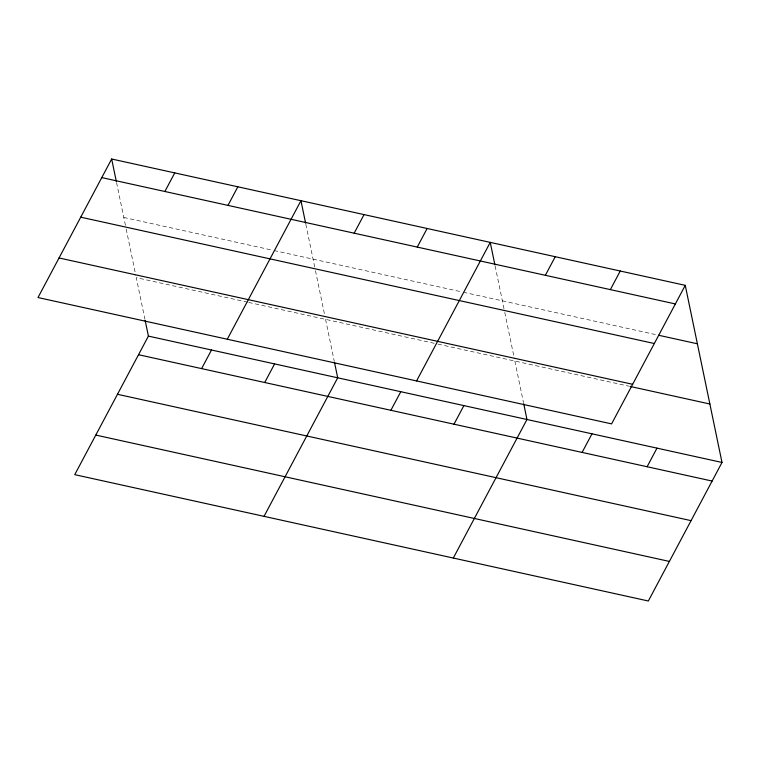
<?xml version="1.0" encoding="UTF-8"?>
<svg xmlns="http://www.w3.org/2000/svg" width="760" height="760" viewBox="0 0 760 760"><rect width="100%" height="100%" fill="white"/><g stroke="black" fill="none" stroke-linecap="round" stroke-linejoin="round"><path stroke-width="0.57" stroke-dasharray="3.8 2.85" d="M123.794 217.445L272.925 250.297M274.075 250.553L462.213 291.992M463.353 292.239L657.466 334.998M247.56 302.176L136.277 277.666L144.913 319.248M248.71 302.433L436.848 343.872M437.988 344.118L628.9 386.175M495.131 265.99L504.526 311.258M504.764 312.417L514.378 358.739M514.852 361.048L523.478 402.638M305.843 224.295L315.238 269.562M315.476 270.721L325.09 317.043M325.565 319.361L334.191 360.943M116.565 182.6L125.951 227.867M126.189 229.026L135.802 275.348"/><path stroke-width="1.14" d="M111.663 159.001L38 297.54L611.591 423.89L685.254 285.342L111.663 159.001L116.328 181.478M164.873 191.491L174.762 172.9M145.141 320.378L148.409 336.11L74.746 474.658L648.337 600.998L722 462.46L685.254 285.342M227.971 205.39L237.851 186.798M201.618 368.609L211.498 350.008M227.287 339.235L300.951 200.697L305.615 223.174M264.708 382.508L274.598 363.907M354.16 233.187L364.049 214.595M264.024 516.353L337.697 377.805L334.428 362.073M417.249 247.085L427.139 228.494M390.897 410.295L400.786 391.704M416.575 380.931L490.238 242.383L494.903 264.87M453.995 424.194L463.885 405.602M545.357 275.3L555.246 256.709M453.311 558.039L526.975 419.501L523.716 403.759M610.365 289.626L620.255 271.026M582.093 452.418L591.983 433.817M647.102 466.735L656.991 448.134M101.773 177.593L675.374 303.943M658.606 335.255L697.385 343.795M80.731 217.179L654.322 343.52M59.042 257.963L632.643 384.303M630.04 386.422L709.878 404.006M148.409 336.11L722 462.46M138.519 354.711L712.111 481.051M117.477 394.288L691.068 520.638M95.788 435.072L669.38 561.422"/></g></svg>
